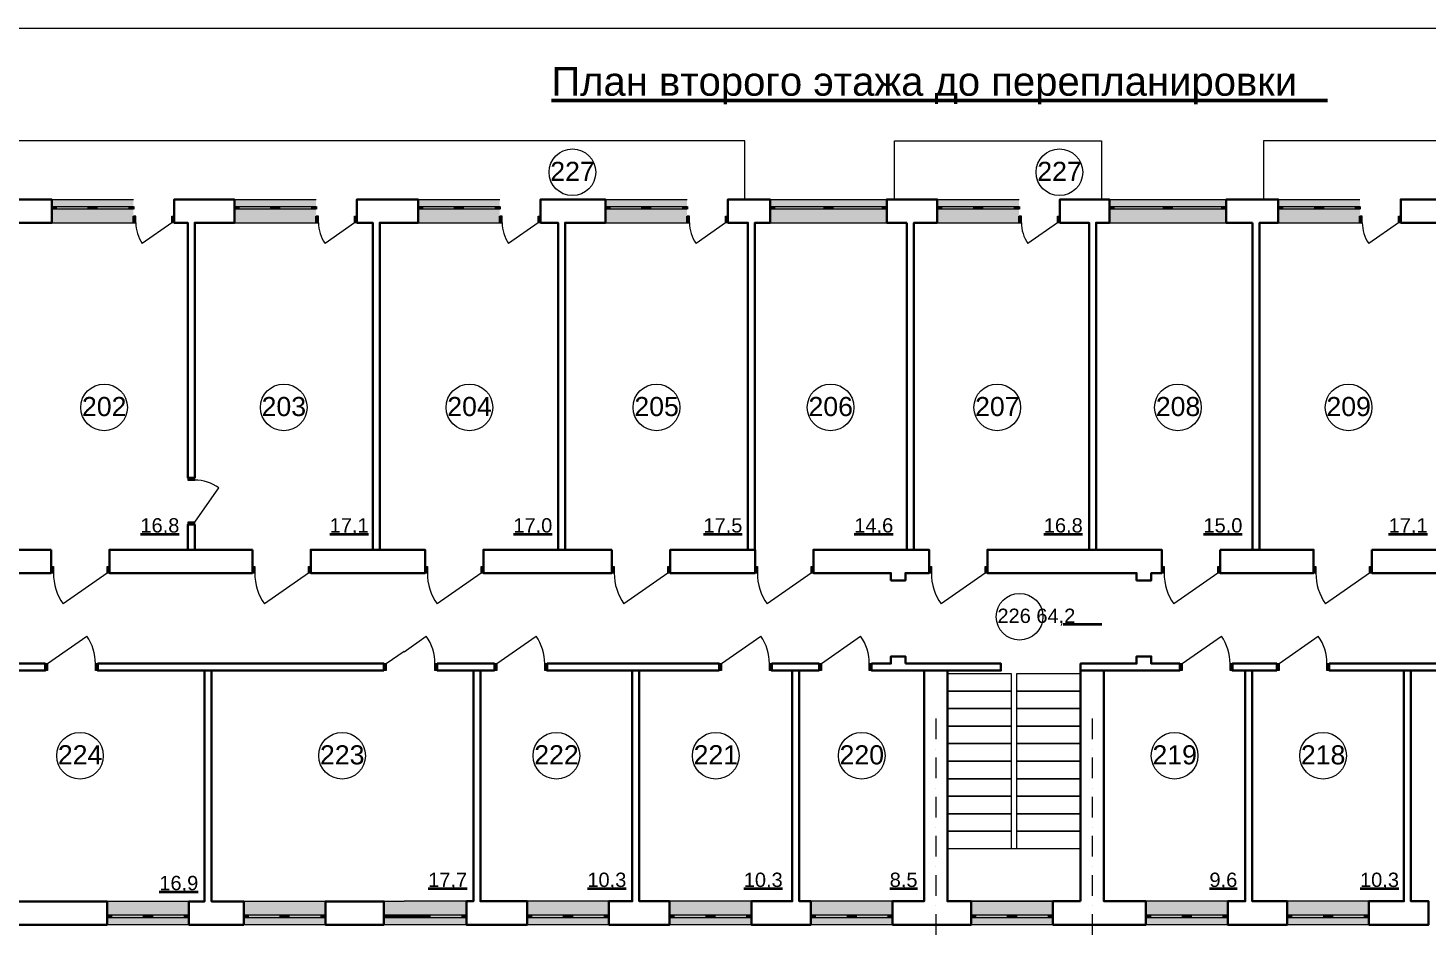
# Model space of a CAD drawing. Header units: millimetres. Extents: x 1372 to 666090, y 1285 to 31551.
# Drawn here: x 97746 to 121729, y 15406 to 31022 of the extents above; entities that cross this region are included whole.
import ezdxf

# ---------------------------------------------------------------- set-up
doc = ezdxf.new("R2010")
doc.units = ezdxf.units.MM
for name, color, linetype in [('PDF _(((((ВСЕ И ВСЕ РАЗМЕРЫ И ТД', 7, 'Continuous'), ('PDF _2D-чертеж - Общий', 7, 'Continuous'), ('PDF _Аннотация - Общий', 7, 'Continuous'), ('PDF _Интерьер - Мебель', 7, 'Continuous'), ('PDF _Конструктив - Стены Несущие', 7, 'Continuous'), ('PDF _Текст', 7, 'Continuous')]:
    doc.layers.add(name, color=color, linetype=linetype)
doc.layers.add('PDF _2D - Общий', color=7, linetype='Continuous', true_color=0x7e7e7e)
doc.styles.add('PDF Arial', font='arial.ttf')

msp = doc.modelspace()

# ---------------------------------------------------------------- hatches: boundary and pattern name
at = {"layer": 'PDF _Конструктив - Стены Несущие', "true_color": 0xffffff, "transparency": 33554559}
for points in [[(99552.1, 28087.5), (99552.1, 27967.5), (99552.1, 27917.5), (99552.1, 27687.5), (98152.1, 27687.5), (98152.1, 27917.5), (98152.1, 27967.5), (98152.1, 28087.5)], [(102682, 28087.5), (102682, 27967.5), (102682, 27917.5), (102682, 27687.5), (101282, 27687.5), (101282, 27917.5), (101282, 27967.5), (101282, 28087.5)], [(105827.4, 28087.5), (105827.4, 27967.5), (105827.4, 27917.5), (105827.4, 27687.5), (104427.4, 27687.5), (104427.4, 27917.5), (104427.4, 27967.5), (104427.4, 28087.5)], [(109037.3, 28087.5), (109037.3, 27967.5), (109037.3, 27917.5), (109037.3, 27687.5), (107637.3, 27687.5), (107637.3, 27917.5), (107637.3, 27967.5), (107637.3, 28087.5)], [(112457.3, 28087.5), (112457.3, 27967.5), (112457.3, 27917.5), (112457.3, 27687.5), (110457.3, 27687.5), (110457.3, 27917.5), (110457.3, 27967.5), (110457.3, 28087.5)], [(114722.3, 28087.5), (114722.3, 27967.5), (114722.3, 27917.5), (114722.3, 27687.5), (113322.3, 27687.5), (113322.3, 27917.5), (113322.3, 27967.5), (113322.3, 28087.5)], [(118272.3, 28087.5), (118272.3, 27967.5), (118272.3, 27917.5), (118272.3, 27687.5), (116272.3, 27687.5), (116272.3, 27917.5), (116272.3, 27967.5), (116272.3, 28087.5)], [(120562.3, 28087.5), (120562.3, 27967.5), (120562.3, 27917.5), (120562.3, 27687.5), (119162.3, 27687.5), (119162.3, 27917.5), (119162.3, 27967.5), (119162.3, 28087.5)], [(99102.1, 15667.6), (99102.1, 15787.6), (99102.1, 15837.6), (99102.1, 16067.5), (100502, 16067.5), (100502, 15837.6), (100502, 15787.6), (100502, 15667.6)], [(101442, 15667.6), (101442, 15787.6), (101442, 15837.6), (101442, 16067.5), (102842, 16067.5), (102842, 15837.6), (102842, 15787.6), (102842, 15667.6)], [(103842, 16067.5), (104187.4, 16067.5), (104187.4, 15667.6), (103842, 15667.6), (103842, 15787.6), (103842, 15837.6)], [(105257.4, 15667.6), (104187.4, 15667.6), (104187.4, 16067.6), (105257.4, 16067.6), (105257.4, 15837.6), (105257.4, 15787.6)], [(106297.4, 15667.6), (106297.4, 15787.6), (106297.4, 15837.6), (106297.4, 16067.6), (107697.3, 16067.6), (107697.3, 15837.6), (107697.3, 15787.6), (107697.3, 15667.6)], [(108737.3, 15667.6), (108737.3, 15787.6), (108737.3, 15837.6), (108737.3, 16067.6), (110137.3, 16067.6), (110137.3, 15837.6), (110137.3, 15787.6), (110137.3, 15667.6)], [(111157.3, 15667.6), (111157.3, 15787.6), (111157.3, 15837.6), (111157.3, 16067.6), (112557.3, 16067.6), (112557.3, 15837.6), (112557.3, 15787.6), (112557.3, 15667.6)], [(113903.1, 15667.6), (113903.1, 15787.6), (113903.1, 15837.6), (113903.1, 16067.6), (115303.1, 16067.6), (115303.1, 15837.6), (115303.1, 15787.6), (115303.1, 15667.6)], [(116897.3, 15667.6), (116897.3, 15787.6), (116897.3, 15837.6), (116897.3, 16067.6), (118297.3, 16067.6), (118297.3, 15837.6), (118297.3, 15787.6), (118297.3, 15667.6)], [(119317.3, 15667.6), (119317.3, 15787.6), (119317.3, 15837.6), (119317.3, 16067.6), (120717.3, 16067.6), (120717.3, 15837.6), (120717.3, 15787.6), (120717.3, 15667.6)]]:
    msp.add_hatch(color=7, dxfattribs=at).paths.add_polyline_path(points)

# ---------------------------------------------------------------- linework, layer by layer
at = {"layer": 'PDF _(((((ВСЕ И ВСЕ РАЗМЕРЫ И ТД', "lineweight": 50}
msp.add_lwpolyline([(106712, 29779.8), (120005.7, 29779.8)], dxfattribs=at)
at = {"layer": 'PDF _2D - Общий', "color": 7, "lineweight": 35}
for points in [[(99671.9, 22355.3), (100051.3, 22355.3), (100147.3, 22355.3), (100337, 22355.3)], [(102914.1, 22355.3), (103293.6, 22355.3), (103389.6, 22355.3), (103579.3, 22355.3)], [(106060.4, 22355.3), (106439.9, 22355.3), (106535.9, 22355.3), (106725.6, 22355.3)], [(109316.6, 22355.3), (109696, 22355.3), (109792.1, 22355.3), (109981.7, 22355.3)], [(111900.2, 22355.3), (112279.7, 22355.3), (112375.7, 22355.3), (112565.4, 22355.3)], [(115147.1, 22355.3), (115526.6, 22355.3), (115622.6, 22355.3), (115812.3, 22355.3)], [(117881.9, 22355.3), (118261.4, 22355.3), (118357.3, 22355.3), (118547.1, 22355.3)], [(121054.6, 22355.3), (121434, 22355.3), (121530, 22355.3), (121719.8, 22355.3)], [(115478.7, 20814), (115858.2, 20814), (115954.2, 20814), (116143.9, 20814)], [(99995.8, 16231), (100375.2, 16231), (100471.2, 16231), (100660.9, 16231)], [(104602, 16285.9), (104981.4, 16285.9), (105077.4, 16285.9), (105267.1, 16285.9)], [(107328.4, 16285.9), (107707.9, 16285.9), (107803.8, 16285.9), (107993.6, 16285.9)], [(110007.5, 16285.9), (110386.9, 16285.9), (110482.9, 16285.9), (110672.7, 16285.9)], [(112507.3, 16285.9), (112697, 16285.9), (112793, 16285.9), (112982.7, 16285.9)], [(117984.6, 16285.9), (118174.4, 16285.9), (118270.3, 16285.9), (118460.1, 16285.9)], [(120564.1, 16285.9), (120943.5, 16285.9), (121039.5, 16285.9), (121229.3, 16285.9)]]:
    msp.add_lwpolyline(points, dxfattribs=at)
at = {"layer": 'PDF _2D-чертеж - Общий', "lineweight": 20}
for points in [[(104187.4, 2621.8), (104162.5, 2621.8), (85662.6, 2621.8), (85662.6, 31021.7), (104162.5, 31021.7), (104187.4, 31021.7)], [(104187.4, 31021.7), (143677.8, 31021.7), (143677.8, 2621.7), (104187.4, 2621.7)]]:
    msp.add_lwpolyline(points, dxfattribs=at)
at = {"layer": 'PDF _Аннотация - Общий', "lineweight": 20}
for points in [[(104187.4, 29087.5), (94622.1, 29087.5), (94622.1, 28087.5)], [(110023.7, 28087.5), (110023.7, 29087.5), (104187.4, 29087.5)], [(112587.6, 28087.5), (112587.6, 29087.5), (116135.3, 29087.5), (116135.3, 28087.5)], [(134410.2, 28087.5), (134410.2, 29087.5), (118909.4, 29087.5), (118909.4, 28087.5)], [(113297.3, 19198), (113297.3, 18845.2)], [(113497.3, 19067.6), (113497.3, 19367.6)], [(113497.3, 19367.6), (114587.3, 19367.6)], [(114587.3, 19367.6), (114587.3, 19067.6)], [(114687.3, 19067.6), (114687.3, 19367.6)], [(114687.3, 19367.6), (115777.3, 19367.6)], [(115777.3, 19367.6), (115777.3, 19067.6)], [(115977.3, 19198), (115977.3, 18845.2)], [(114587.3, 19067.6), (113497.3, 19067.6)], [(115777.3, 19067.6), (114687.3, 19067.6)], [(113297.3, 18668.8), (113297.3, 18668.8)], [(113297.3, 18527.7), (113297.3, 18174.9)], [(115977.3, 18668.8), (115977.3, 18668.8)], [(115977.3, 18527.7), (115977.3, 18174.9)], [(113297.3, 17998.6), (113297.3, 17998.6)], [(115977.3, 17998.6), (115977.3, 17998.6)], [(113297.3, 17857.4), (113297.3, 17504.7)], [(115977.3, 17857.4), (115977.3, 17504.7)], [(113297.3, 17328.3), (113297.3, 17328.3)], [(115977.3, 17328.3), (115977.3, 17328.3)], [(113297.3, 17187.2), (113297.3, 16834.4)], [(115977.3, 17187.2), (115977.3, 16834.4)], [(113297.3, 16658), (113297.3, 16658)], [(115977.3, 16658), (115977.3, 16658)], [(113297.3, 16516.9), (113297.3, 16164.1)], [(115977.3, 16516.9), (115977.3, 16164.1)], [(113297.3, 15987.7), (113297.3, 15987.7)], [(113297.3, 15846.6), (113297.3, 15493.8)], [(115977.3, 15987.7), (115977.3, 15987.7)], [(115977.3, 15846.6), (115977.3, 15493.8)]]:
    msp.add_lwpolyline(points, dxfattribs=at)
for points in [[(114587.3, 19667.6), (113497.3, 19667.6), (113497.3, 19967.6), (114587.3, 19967.6)], [(115777.3, 19667.6), (114687.3, 19667.6), (114687.3, 19967.6), (115777.3, 19967.6)], [(114587.3, 19367.6), (113497.3, 19367.6), (113497.3, 19667.6), (114587.3, 19667.6)], [(115777.3, 19367.6), (114687.3, 19367.6), (114687.3, 19667.6), (115777.3, 19667.6)], [(114587.3, 19067.6), (113497.3, 19067.6), (113497.3, 19367.6), (114587.3, 19367.6)], [(115777.3, 19067.6), (114687.3, 19067.6), (114687.3, 19367.6), (115777.3, 19367.6)], [(114587.3, 18767.6), (113497.3, 18767.6), (113497.3, 19067.6), (114587.3, 19067.6)], [(115777.3, 18767.6), (114687.3, 18767.6), (114687.3, 19067.6), (115777.3, 19067.6)], [(114587.3, 18467.6), (113497.3, 18467.6), (113497.3, 18767.6), (114587.3, 18767.6)], [(115777.3, 18467.6), (114687.3, 18467.6), (114687.3, 18767.6), (115777.3, 18767.6)], [(114587.3, 18167.6), (113497.3, 18167.6), (113497.3, 18467.6), (114587.3, 18467.6)], [(115777.3, 18167.6), (114687.3, 18167.6), (114687.3, 18467.6), (115777.3, 18467.6)], [(114587.3, 17867.6), (113497.3, 17867.6), (113497.3, 18167.6), (114587.3, 18167.6)], [(115777.3, 17867.6), (114687.3, 17867.6), (114687.3, 18167.6), (115777.3, 18167.6)], [(114587.3, 17567.6), (113497.3, 17567.6), (113497.3, 17867.6), (114587.3, 17867.6)], [(115777.3, 17567.6), (114687.3, 17567.6), (114687.3, 17867.6), (115777.3, 17867.6)], [(114587.3, 17267.6), (113497.3, 17267.6), (113497.3, 17567.6), (114587.3, 17567.6)], [(115777.3, 17267.6), (114687.3, 17267.6), (114687.3, 17567.6), (115777.3, 17567.6)], [(114587.3, 16967.6), (113497.3, 16967.6), (113497.3, 17267.6), (114587.3, 17267.6)], [(115777.3, 16967.6), (114687.3, 16967.6), (114687.3, 17267.6), (115777.3, 17267.6)], [(113497.3, 16067.6), (115777.3, 16067.6), (115777.3, 16967.6), (113497.3, 16967.6)]]:
    msp.add_lwpolyline(points, close=True, dxfattribs=at)
at = {"layer": 'PDF _Интерьер - Мебель', "lineweight": 20}
for centre in [(107071.9, 28551.2), (115414.5, 28551.2), (99050.3, 24525.8), (102127.1, 24525.8), (105307.3, 24525.8), (108512.3, 24525.8), (111494.8, 24525.8), (114349.1, 24525.8), (117445.1, 24525.8), (120367.3, 24525.8), (114731.8, 20941.5), (98637.1, 18561.5), (103127, 18561.5), (106797.4, 18561.5), (109527.3, 18561.5), (112027.3, 18561.5), (117387.3, 18561.5), (119930.2, 18561.5)]:
    msp.add_circle(centre, 399.6, dxfattribs=at)
at = {"layer": 'PDF _Конструктив - Стены Несущие', "lineweight": 30}
for points in [[(97482.1, 22087.5), (97362.1, 22087.5), (97362.1, 27687.5), (97182.1, 27687.5), (97182.1, 27802.5), (97182.1, 28087.5), (98152.1, 28087.5), (98152.1, 27967.5), (98152.1, 27917.5), (98152.1, 27687.5), (97482.1, 27687.5)], [(100252.1, 27802.5), (100252.1, 28087.5), (101282, 28087.5), (101282, 27967.5), (101282, 27917.5), (101282, 27687.5), (100602, 27687.5), (100602, 23319.4), (100487, 23319.4), (100482, 23319.4), (100482, 27687.5), (100252.1, 27687.5)], [(106947.3, 22087.6), (106827.3, 22087.6), (106827.3, 27687.5), (106527.3, 27687.5), (106527.3, 27802.5), (106527.3, 28087.5), (107637.3, 28087.5), (107637.3, 27967.5), (107637.3, 27917.5), (107637.3, 27687.5), (106947.3, 27687.5)], [(110197.3, 22087.6), (110077.3, 22087.6), (110077.3, 27687.5), (109737.3, 27687.5), (109737.3, 27802.5), (109737.3, 28087.5), (110457.3, 28087.5), (110457.3, 27967.5), (110457.3, 27917.5), (110457.3, 27687.5), (110197.3, 27687.5)], [(112802.3, 27687.5), (112457.3, 27687.5), (112457.3, 27917.5), (112457.3, 27967.5), (112457.3, 28087.5), (113322.3, 28087.5), (113322.3, 27967.5), (113322.3, 27917.5), (113322.3, 27687.5), (112922.3, 27687.5), (112922.3, 22087.6), (112802.3, 22087.6)], [(116042.3, 22087.6), (115922.3, 22087.6), (115922.3, 27687.5), (115422.3, 27687.5), (115422.3, 27802.5), (115422.3, 28087.5), (116272.3, 28087.5), (116272.3, 27967.5), (116272.3, 27917.5), (116272.3, 27687.5), (116042.3, 27687.5)], [(118722.3, 27687.5), (118272.3, 27687.5), (118272.3, 27917.5), (118272.3, 27967.5), (118272.3, 28087.5), (119162.3, 28087.5), (119162.3, 27967.5), (119162.3, 27917.5), (119162.3, 27687.5), (118842.3, 27687.5), (118842.3, 22087.6), (118722.3, 22087.6)], [(122012.3, 22087.6), (121892.3, 22087.6), (121892.3, 27687.5), (121262.3, 27687.5), (121262.3, 27802.5), (121262.3, 28087.5), (122312.3, 28087.5), (122312.3, 27967.5), (122312.3, 27917.5), (122312.3, 27687.5), (122012.3, 27687.5)], [(100602, 22519.4), (100487, 22519.4), (100482, 22519.4), (100482, 22087.5), (100602, 22087.5)], [(98142.1, 22087.5), (98142.1, 21802.6), (98142.1, 21687.6), (96442.1, 21687.6), (96442.1, 21802.6), (96442.1, 22087.5)], [(101590, 22087.5), (101590, 21802.6), (101590, 21687.6), (99142.1, 21687.6), (99142.1, 21802.6), (99142.1, 22087.5)], [(107749, 22087.6), (107749, 21802.6), (107749, 21687.6), (105547.4, 21687.6), (105547.4, 21802.6), (105547.4, 22087.6)], [(110200.5, 22087.6), (110200.5, 21802.6), (110200.5, 21687.6), (108749, 21687.6), (108749, 21802.6), (108749, 22087.6)], [(112527.3, 21562.6), (112777.3, 21562.6), (112777.3, 21687.6), (113180.6, 21687.6), (113180.6, 21802.6), (113180.6, 22087.6), (111200.5, 22087.6), (111200.5, 21802.6), (111200.5, 21687.6), (112527.3, 21687.6)], [(116737.3, 21562.6), (116987.3, 21562.6), (116987.3, 21687.6), (117167.3, 21687.6), (117167.3, 21802.6), (117167.3, 22087.6), (114180.6, 22087.6), (114180.6, 21802.6), (114180.6, 21687.6), (116737.3, 21687.6)], [(118167.3, 22087.6), (118167.3, 21802.6), (118167.3, 21687.6), (119767.3, 21687.6), (119767.3, 21802.6), (119767.3, 22087.6)], [(120767.3, 22087.6), (120767.3, 21802.6), (120767.3, 21687.6), (123447.3, 21687.6), (123447.3, 21802.6), (123447.3, 22087.6)], [(112777.3, 20137.6), (112777.3, 20262.6), (112527.3, 20262.6), (112527.3, 20137.6), (112197.3, 20137.6), (112197.3, 20022.6), (112197.3, 20017.6), (114411.2, 20017.6), (114411.2, 20137.6)], [(115777.3, 16067.6), (115303.1, 16067.6), (115303.1, 15837.6), (115303.1, 15787.6), (115303.1, 15667.6), (116897.3, 15667.6), (116897.3, 15787.6), (116897.3, 15837.6), (116897.3, 16067.6), (116177.3, 16067.6), (116177.3, 20017.6), (115777.3, 20017.6), (117477.3, 20017.6), (117477.3, 20022.6), (117477.3, 20137.6), (116987.3, 20137.6), (116987.3, 20262.6), (116737.3, 20262.6), (116737.3, 20137.6), (115777.3, 20137.6), (115777.3, 20017.6)], [(94882.1, 20017.5), (94882.1, 20022.5), (94882.1, 20137.5), (98042.1, 20137.5), (98042.1, 20022.5), (98042.1, 20017.5)], [(103842, 20017.5), (103842, 20022.5), (103842, 20137.5), (98942.1, 20137.5), (98942.1, 20022.5), (98942.1, 20017.5)], [(100502, 16067.5), (100502, 15837.6), (100502, 15787.6), (100502, 15667.6), (101442, 15667.6), (101442, 15787.6), (101442, 15837.6), (101442, 16067.5), (100892, 16067.5), (100892, 20017.5), (100772, 20017.5), (100772, 16067.5)], [(105737.4, 20017.6), (105737.4, 20022.6), (105737.4, 20137.6), (104757.4, 20137.6), (104757.4, 20022.6), (104757.4, 20017.6)], [(105257.4, 16067.6), (105257.4, 15837.6), (105257.4, 15787.6), (105257.4, 15667.6), (106297.4, 15667.6), (106297.4, 15787.6), (106297.4, 15837.6), (106297.4, 16067.6), (105497.4, 16067.6), (105497.4, 20017.6), (105377.4, 20017.6), (105377.4, 16067.6)], [(109587.3, 20017.6), (109587.3, 20022.6), (109587.3, 20137.6), (106637.3, 20137.6), (106637.3, 20022.6), (106637.3, 20017.6)], [(107697.3, 16067.6), (107697.3, 15837.6), (107697.3, 15787.6), (107697.3, 15667.6), (108737.3, 15667.6), (108737.3, 15787.6), (108737.3, 15837.6), (108737.3, 16067.6), (108217.3, 16067.6), (108217.3, 20017.6), (108097.3, 20017.6), (108097.3, 16067.6)], [(110137.3, 16067.6), (110137.3, 15837.6), (110137.3, 15787.6), (110137.3, 15667.6), (111157.3, 15667.6), (111157.3, 15787.6), (111157.3, 15837.6), (111157.3, 16067.6), (110957.3, 16067.6), (110957.3, 20017.6), (110837.3, 20017.6), (110837.3, 16067.6)], [(111297.3, 20017.6), (111297.3, 20022.6), (111297.3, 20137.6), (110487.3, 20137.6), (110487.3, 20022.6), (110487.3, 20017.6)], [(112557.3, 16067.6), (112557.3, 15837.6), (112557.3, 15787.6), (112557.3, 15667.6), (113903.1, 15667.6), (113903.1, 15787.6), (113903.1, 15837.6), (113903.1, 16067.6), (113497.3, 16067.6), (113497.3, 20017.6), (113097.3, 20017.6), (113097.3, 16067.6)], [(118297.3, 16067.6), (118297.3, 15837.6), (118297.3, 15787.6), (118297.3, 15667.6), (119317.3, 15667.6), (119317.3, 15787.6), (119317.3, 15837.6), (119317.3, 16067.6), (118717.3, 16067.6), (118717.3, 20017.6), (118597.3, 20017.6), (118597.3, 16067.6)], [(119137.3, 20017.6), (119137.3, 20022.6), (119137.3, 20137.6), (118377.3, 20137.6), (118377.3, 20022.6), (118377.3, 20017.6)], [(122227.3, 20017.6), (122227.3, 20022.6), (122227.3, 20137.6), (120037.3, 20137.6), (120037.3, 20022.6), (120037.3, 20017.6)], [(120717.3, 16067.6), (120717.3, 15837.6), (120717.3, 15787.6), (120717.3, 15667.6), (121737.3, 15667.6), (121737.3, 15787.6), (121737.3, 15837.6), (121737.3, 16067.6), (121437.3, 16067.6), (121437.3, 20017.6), (121317.3, 20017.6), (121317.3, 16067.6)], [(103842, 15787.6), (103842, 15667.6), (102842, 15667.6), (102842, 15787.6), (102842, 15837.6), (102842, 16067.5), (103842, 16067.5), (103842, 15837.6)]]:
    msp.add_lwpolyline(points, close=True, dxfattribs=at)
at = {"layer": 'PDF _Конструктив - Стены Несущие', "lineweight": 20}
for points in [[(98152.1, 28087.5), (99552.1, 28087.5)], [(101282, 28087.5), (102682, 28087.5)], [(104427.4, 28087.5), (105827.4, 28087.5)], [(107637.3, 28087.5), (109037.3, 28087.5)], [(110457.3, 28087.5), (112457.3, 28087.5)], [(113322.3, 28087.5), (114722.3, 28087.5)], [(116272.3, 28087.5), (118272.3, 28087.5)], [(119162.3, 28087.5), (120562.3, 28087.5)], [(98152.1, 27967.5), (98227.1, 27967.5), (98227.1, 27917.5), (98152.1, 27917.5)], [(98227.1, 27967.5), (98777.1, 27967.5)], [(98777.1, 27917.5), (98227.1, 27917.5)], [(98927.1, 27967.5), (99477.1, 27967.5)], [(99477.1, 27917.5), (98927.1, 27917.5)], [(99552.1, 27917.5), (99477.1, 27917.5), (99477.1, 27967.5), (99552.1, 27967.5)], [(101282, 27967.5), (101357, 27967.5), (101357, 27917.5), (101282, 27917.5)], [(101357, 27967.5), (101907, 27967.5)], [(101907, 27917.5), (101357, 27917.5)], [(102057, 27967.5), (102607, 27967.5)], [(102607, 27917.5), (102057, 27917.5)], [(102682, 27917.5), (102607, 27917.5), (102607, 27967.5), (102682, 27967.5)], [(104427.4, 27967.5), (104502.4, 27967.5), (104502.4, 27917.5), (104427.4, 27917.5)], [(104502.4, 27967.5), (105052.4, 27967.5)], [(105052.4, 27917.5), (104502.4, 27917.5)], [(105202.4, 27967.5), (105752.4, 27967.5)], [(105752.4, 27917.5), (105202.4, 27917.5)], [(105827.4, 27917.5), (105752.4, 27917.5), (105752.4, 27967.5), (105827.4, 27967.5)], [(107637.3, 27967.5), (107712.3, 27967.5), (107712.3, 27917.5), (107637.3, 27917.5)], [(107712.3, 27967.5), (108262.3, 27967.5)], [(108262.3, 27917.5), (107712.3, 27917.5)], [(108412.3, 27967.5), (108962.3, 27967.5)], [(108962.3, 27917.5), (108412.3, 27917.5)], [(109037.3, 27917.5), (108962.3, 27917.5), (108962.3, 27967.5), (109037.3, 27967.5)], [(110457.3, 27967.5), (110532.3, 27967.5), (110532.3, 27917.5), (110457.3, 27917.5)], [(110532.3, 27967.5), (111382.3, 27967.5)], [(111382.3, 27917.5), (110532.3, 27917.5)], [(111532.3, 27967.5), (112382.3, 27967.5)], [(112382.3, 27917.5), (111532.3, 27917.5)], [(112457.3, 27917.5), (112382.3, 27917.5), (112382.3, 27967.5), (112457.3, 27967.5)], [(113322.3, 27967.5), (113397.3, 27967.5), (113397.3, 27917.5), (113322.3, 27917.5)], [(113397.3, 27967.5), (113947.3, 27967.5)], [(113947.3, 27917.5), (113397.3, 27917.5)], [(114097.3, 27967.5), (114647.3, 27967.5)], [(114647.3, 27917.5), (114097.3, 27917.5)], [(114722.3, 27917.5), (114647.3, 27917.5), (114647.3, 27967.5), (114722.3, 27967.5)], [(116272.3, 27967.5), (116347.3, 27967.5), (116347.3, 27917.5), (116272.3, 27917.5)], [(116347.3, 27967.5), (117197.3, 27967.5)], [(117197.3, 27917.5), (116347.3, 27917.5)], [(117347.3, 27967.5), (118197.3, 27967.5)], [(118197.3, 27917.5), (117347.3, 27917.5)], [(118272.3, 27917.5), (118197.3, 27917.5), (118197.3, 27967.5), (118272.3, 27967.5)], [(119162.3, 27967.5), (119237.3, 27967.5), (119237.3, 27917.5), (119162.3, 27917.5)], [(119237.3, 27967.5), (119787.3, 27967.5)], [(119787.3, 27917.5), (119237.3, 27917.5)], [(119937.3, 27967.5), (120487.3, 27967.5)], [(120487.3, 27917.5), (119937.3, 27917.5)], [(120562.3, 27917.5), (120487.3, 27917.5), (120487.3, 27967.5), (120562.3, 27967.5)], [(98152.1, 27687.5), (99552.1, 27687.5), (99592.1, 27687.5), (99592.1, 27802.5), (99552.1, 27802.5), (99552.1, 27687.5)], [(100212.1, 27687.5), (99704.2, 27331.9)], [(101282, 27687.5), (102682, 27687.5), (102722, 27687.5), (102722, 27802.5), (102682, 27802.5), (102682, 27687.5)], [(103342, 27687.5), (102834.1, 27331.9)], [(104427.4, 27687.5), (105827.4, 27687.5), (105867.4, 27687.5), (105867.4, 27802.5), (105827.4, 27802.5), (105827.4, 27687.5)], [(106487.3, 27687.5), (105979.5, 27331.9)], [(107637.3, 27687.5), (109037.3, 27687.5), (109077.3, 27687.5), (109077.3, 27802.5), (109037.3, 27802.5), (109037.3, 27687.5)], [(109697.3, 27687.5), (109189.5, 27331.9)], [(110457.3, 27687.5), (112457.3, 27687.5)], [(113322.3, 27687.5), (114722.3, 27687.5), (114762.3, 27687.5), (114762.3, 27802.5), (114722.3, 27802.5), (114722.3, 27687.5)], [(115382.3, 27687.5), (114874.4, 27331.9)], [(116272.3, 27687.5), (118272.3, 27687.5)], [(119162.3, 27687.5), (120562.3, 27687.5), (120602.3, 27687.5), (120602.3, 27802.5), (120562.3, 27802.5), (120562.3, 27687.5)], [(121222.3, 27687.5), (120714.4, 27331.9)], [(100602, 22559.4), (101015, 23149.1)], [(99102.1, 21687.6), (98348.5, 21159.8)], [(102550, 21687.6), (101796.4, 21159.8)], [(105507.4, 21687.6), (104753.7, 21159.9)], [(108709, 21687.6), (107955.4, 21159.9)], [(111160.5, 21687.6), (110406.9, 21159.9)], [(114140.6, 21687.6), (113387, 21159.9)], [(118127.3, 21687.6), (117373.7, 21159.9)], [(120727.3, 21687.6), (119973.7, 21159.9)], [(98082.1, 20137.5), (98753.8, 20607.9)], [(104187.4, 20340.7), (104569.1, 20607.9)], [(105777.4, 20137.6), (106449, 20607.9)], [(109627.3, 20137.6), (110299, 20607.9)], [(111337.3, 20137.6), (112009, 20607.9)], [(117517.3, 20137.6), (118189, 20607.9)], [(119177.3, 20137.6), (119849, 20607.9)], [(103882, 20137.5), (104187.4, 20351.4)], [(100502, 16067.5), (99102.1, 16067.5)], [(99102.1, 15837.6), (99177.1, 15837.6), (99177.1, 15787.6), (99102.1, 15787.6)], [(99177.1, 15837.6), (99727.1, 15837.6)], [(99877.1, 15837.6), (100427, 15837.6)], [(100502, 15787.6), (100427, 15787.6), (100427, 15837.6), (100502, 15837.6)], [(102842, 16067.5), (101442, 16067.5)], [(101442, 15837.6), (101517, 15837.6), (101517, 15787.6), (101442, 15787.6)], [(101517, 15837.6), (102067, 15837.6)], [(102217, 15837.6), (102767, 15837.6)], [(102842, 15787.6), (102767, 15787.6), (102767, 15837.6), (102842, 15837.6)], [(104187.4, 16067.5), (103842, 16067.5)], [(103842, 15837.6), (103917, 15837.6), (103917, 15787.6), (103842, 15787.6)], [(103917, 15837.6), (104187.4, 15837.6)], [(105257.4, 16067.6), (104187.4, 16067.6)], [(104187.4, 15837.6), (104482.4, 15837.6)], [(104632.4, 15837.6), (105182.4, 15837.6)], [(105257.4, 15787.6), (105182.4, 15787.6), (105182.4, 15837.6), (105257.4, 15837.6)], [(107697.3, 16067.6), (106297.4, 16067.6)], [(106297.4, 15837.6), (106372.4, 15837.6), (106372.4, 15787.6), (106297.4, 15787.6)], [(106372.4, 15837.6), (106922.3, 15837.6)], [(107072.3, 15837.6), (107622.3, 15837.6)], [(107697.3, 15787.6), (107622.3, 15787.6), (107622.3, 15837.6), (107697.3, 15837.6)], [(110137.3, 16067.6), (108737.3, 16067.6)], [(108737.3, 15837.6), (108812.3, 15837.6), (108812.3, 15787.6), (108737.3, 15787.6)], [(108812.3, 15837.6), (109362.3, 15837.6)], [(109512.3, 15837.6), (110062.3, 15837.6)], [(110137.3, 15787.6), (110062.3, 15787.6), (110062.3, 15837.6), (110137.3, 15837.6)], [(112557.3, 16067.6), (111157.3, 16067.6)], [(111157.3, 15837.6), (111232.3, 15837.6), (111232.3, 15787.6), (111157.3, 15787.6)], [(111232.3, 15837.6), (111782.3, 15837.6)], [(111932.3, 15837.6), (112482.3, 15837.6)], [(112557.3, 15787.6), (112482.3, 15787.6), (112482.3, 15837.6), (112557.3, 15837.6)], [(115303.1, 16067.6), (113903.1, 16067.6)], [(113903.1, 15837.6), (113978.1, 15837.6), (113978.1, 15787.6), (113903.1, 15787.6)], [(113978.1, 15837.6), (114528.1, 15837.6)], [(114678.1, 15837.6), (115228.1, 15837.6)], [(115303.1, 15787.6), (115228.1, 15787.6), (115228.1, 15837.6), (115303.1, 15837.6)], [(118297.3, 16067.6), (116897.3, 16067.6)], [(116897.3, 15837.6), (116972.3, 15837.6), (116972.3, 15787.6), (116897.3, 15787.6)], [(116972.3, 15837.6), (117522.3, 15837.6)], [(117672.3, 15837.6), (118222.3, 15837.6)], [(118297.3, 15787.6), (118222.3, 15787.6), (118222.3, 15837.6), (118297.3, 15837.6)], [(120717.3, 16067.6), (119317.3, 16067.6)], [(119317.3, 15837.6), (119392.3, 15837.6), (119392.3, 15787.6), (119317.3, 15787.6)], [(119392.3, 15837.6), (119942.3, 15837.6)], [(120092.3, 15837.6), (120642.3, 15837.6)], [(120717.3, 15787.6), (120642.3, 15787.6), (120642.3, 15837.6), (120717.3, 15837.6)], [(100502, 15667.6), (99102.1, 15667.6)], [(99727.1, 15787.6), (99177.1, 15787.6)], [(100427, 15787.6), (99877.1, 15787.6)], [(102842, 15667.6), (101442, 15667.6)], [(102067, 15787.6), (101517, 15787.6)], [(102767, 15787.6), (102217, 15787.6)], [(104187.4, 15667.6), (103842, 15667.6)], [(104187.4, 15787.6), (103917, 15787.6)], [(104482.4, 15787.6), (104187.4, 15787.6)], [(105257.4, 15667.6), (104187.4, 15667.6)], [(105182.4, 15787.6), (104632.4, 15787.6)], [(107697.3, 15667.6), (106297.4, 15667.6)], [(106922.3, 15787.6), (106372.4, 15787.6)], [(107622.3, 15787.6), (107072.3, 15787.6)], [(110137.3, 15667.6), (108737.3, 15667.6)], [(109362.3, 15787.6), (108812.3, 15787.6)], [(110062.3, 15787.6), (109512.3, 15787.6)], [(112557.3, 15667.6), (111157.3, 15667.6)], [(111782.3, 15787.6), (111232.3, 15787.6)], [(112482.3, 15787.6), (111932.3, 15787.6)], [(115303.1, 15667.6), (113903.1, 15667.6)], [(114528.1, 15787.6), (113978.1, 15787.6)], [(115228.1, 15787.6), (114678.1, 15787.6)], [(118297.3, 15667.6), (116897.3, 15667.6)], [(117522.3, 15787.6), (116972.3, 15787.6)], [(118222.3, 15787.6), (117672.3, 15787.6)], [(120717.3, 15667.6), (119317.3, 15667.6)], [(119942.3, 15787.6), (119392.3, 15787.6)], [(120642.3, 15787.6), (120092.3, 15787.6)]]:
    msp.add_lwpolyline(points, dxfattribs=at)
at = {"layer": 'PDF _Конструктив - Стены Несущие', "lineweight": 30}
for points in [[(104187.4, 27687.5), (103772, 27687.5), (103772, 22087.5), (103652, 22087.5), (103652, 27687.5), (103382, 27687.5), (103382, 27802.5), (103382, 28087.5), (104187.4, 28087.5)], [(104187.4, 28087.5), (104427.4, 28087.5), (104427.4, 27967.5), (104427.4, 27917.5), (104427.4, 27687.5), (104187.4, 27687.5)], [(98152.1, 27967.5), (98152.1, 27917.5)], [(99552.1, 27967.5), (99552.1, 27917.5)], [(101282, 27967.5), (101282, 27917.5)], [(102682, 27967.5), (102682, 27917.5)], [(104427.4, 27967.5), (104427.4, 27917.5)], [(105827.4, 27967.5), (105827.4, 27917.5)], [(107637.3, 27967.5), (107637.3, 27917.5)], [(109037.3, 27967.5), (109037.3, 27917.5)], [(110457.3, 27967.5), (110457.3, 27917.5)], [(112457.3, 27967.5), (112457.3, 27917.5)], [(113322.3, 27967.5), (113322.3, 27917.5)], [(114722.3, 27967.5), (114722.3, 27917.5)], [(116272.3, 27967.5), (116272.3, 27917.5)], [(118272.3, 27967.5), (118272.3, 27917.5)], [(119162.3, 27967.5), (119162.3, 27917.5)], [(120562.3, 27967.5), (120562.3, 27917.5)], [(99552.1, 27687.5), (99552.1, 27802.5)], [(100252.1, 27687.5), (100252.1, 27802.5)], [(102682, 27687.5), (102682, 27802.5)], [(103382, 27687.5), (103382, 27802.5)], [(105827.4, 27687.5), (105827.4, 27802.5)], [(106527.3, 27687.5), (106527.3, 27802.5)], [(109037.3, 27687.5), (109037.3, 27802.5)], [(109737.3, 27687.5), (109737.3, 27802.5)], [(114722.3, 27687.5), (114722.3, 27802.5)], [(115422.3, 27687.5), (115422.3, 27802.5)], [(120562.3, 27687.5), (120562.3, 27802.5)], [(121262.3, 27687.5), (121262.3, 27802.5)], [(100602, 23319.4), (100487, 23319.4)], [(100602, 22519.4), (100487, 22519.4)], [(104187.4, 21687.6), (102590, 21687.6), (102590, 21802.6), (102590, 22087.5), (104187.4, 22087.5)], [(104187.4, 21687.6), (104547.4, 21687.6), (104547.4, 21802.6), (104547.4, 22087.6), (104187.4, 22087.6)], [(98142.1, 21687.6), (98142.1, 21802.6)], [(99142.1, 21687.6), (99142.1, 21802.6)], [(101590, 21687.6), (101590, 21802.6)], [(102590, 21687.6), (102590, 21802.6)], [(104547.4, 21687.6), (104547.4, 21802.6)], [(105547.4, 21687.6), (105547.4, 21802.6)], [(107749, 21687.6), (107749, 21802.6)], [(108749, 21687.6), (108749, 21802.6)], [(110200.5, 21687.6), (110200.5, 21802.6)], [(111200.5, 21687.6), (111200.5, 21802.6)], [(113180.6, 21687.6), (113180.6, 21802.6)], [(114180.6, 21687.6), (114180.6, 21802.6)], [(117167.3, 21687.6), (117167.3, 21802.6)], [(118167.3, 21687.6), (118167.3, 21802.6)], [(119767.3, 21687.6), (119767.3, 21802.6)], [(120767.3, 21687.6), (120767.3, 21802.6)], [(94882.1, 18042.5), (94882.1, 17927.5), (96382.1, 17927.5), (96382.1, 16067.5), (93782.1, 16067.5), (93782.1, 16567.5), (93552.1, 16567.5), (93502.1, 16567.5), (93382.1, 16567.5), (93382.1, 15667.6), (99102.1, 15667.6), (99102.1, 15787.6), (99102.1, 15837.6), (99102.1, 16067.5), (96502.1, 16067.5), (96502.1, 20017.5), (96382.1, 20017.5), (96382.1, 18047.5), (94882.1, 18047.5), (94882.1, 18042.5), (94882.1, 17927.5)], [(98042.1, 20137.5), (98042.1, 20022.5)], [(98942.1, 20137.5), (98942.1, 20022.5)], [(103842, 20137.5), (103842, 20022.5)], [(104757.4, 20137.6), (104757.4, 20022.6)], [(105737.4, 20137.6), (105737.4, 20022.6)], [(106637.3, 20137.6), (106637.3, 20022.6)], [(109587.3, 20137.6), (109587.3, 20022.6)], [(110487.3, 20137.6), (110487.3, 20022.6)], [(111297.3, 20137.6), (111297.3, 20022.6)], [(112197.3, 20137.6), (112197.3, 20022.6)], [(117477.3, 20137.6), (117477.3, 20022.6)], [(118377.3, 20137.6), (118377.3, 20022.6)], [(119137.3, 20137.6), (119137.3, 20022.6)], [(120037.3, 20137.6), (120037.3, 20022.6)], [(99102.1, 15787.6), (99102.1, 15837.6)], [(100502, 15787.6), (100502, 15837.6)], [(101442, 15787.6), (101442, 15837.6)], [(102842, 15787.6), (102842, 15837.6)], [(103842, 15787.6), (103842, 15837.6)], [(105257.4, 15787.6), (105257.4, 15837.6)], [(106297.4, 15787.6), (106297.4, 15837.6)], [(107697.3, 15787.6), (107697.3, 15837.6)], [(108737.3, 15787.6), (108737.3, 15837.6)], [(110137.3, 15787.6), (110137.3, 15837.6)], [(111157.3, 15787.6), (111157.3, 15837.6)], [(112557.3, 15787.6), (112557.3, 15837.6)], [(113903.1, 15787.6), (113903.1, 15837.6)], [(115303.1, 15787.6), (115303.1, 15837.6)], [(116897.3, 15787.6), (116897.3, 15837.6)], [(118297.3, 15787.6), (118297.3, 15837.6)], [(119317.3, 15787.6), (119317.3, 15837.6)], [(120717.3, 15787.6), (120717.3, 15837.6)]]:
    msp.add_lwpolyline(points, dxfattribs=at)
at = {"layer": 'PDF _Конструктив - Стены Несущие', "lineweight": 20}
for points in [[(98852.1, 27917.5), (98777.1, 27917.5), (98777.1, 27967.5), (98852.1, 27967.5), (98927.1, 27967.5), (98927.1, 27917.5)], [(101982, 27917.5), (101907, 27917.5), (101907, 27967.5), (101982, 27967.5), (102057, 27967.5), (102057, 27917.5)], [(105127.4, 27917.5), (105052.4, 27917.5), (105052.4, 27967.5), (105127.4, 27967.5), (105202.4, 27967.5), (105202.4, 27917.5)], [(108337.3, 27917.5), (108262.3, 27917.5), (108262.3, 27967.5), (108337.3, 27967.5), (108412.3, 27967.5), (108412.3, 27917.5)], [(111457.3, 27917.5), (111382.3, 27917.5), (111382.3, 27967.5), (111457.3, 27967.5), (111532.3, 27967.5), (111532.3, 27917.5)], [(114022.3, 27917.5), (113947.3, 27917.5), (113947.3, 27967.5), (114022.3, 27967.5), (114097.3, 27967.5), (114097.3, 27917.5)], [(117272.3, 27917.5), (117197.3, 27917.5), (117197.3, 27967.5), (117272.3, 27967.5), (117347.3, 27967.5), (117347.3, 27917.5)], [(119862.3, 27917.5), (119787.3, 27917.5), (119787.3, 27967.5), (119862.3, 27967.5), (119937.3, 27967.5), (119937.3, 27917.5)], [(100252.1, 27687.5), (100212.1, 27687.5), (100212.1, 27802.5), (100252.1, 27802.5)], [(103382, 27687.5), (103342, 27687.5), (103342, 27802.5), (103382, 27802.5)], [(106527.3, 27687.5), (106487.3, 27687.5), (106487.3, 27802.5), (106527.3, 27802.5)], [(109737.3, 27687.5), (109697.3, 27687.5), (109697.3, 27802.5), (109737.3, 27802.5)], [(115422.3, 27687.5), (115382.3, 27687.5), (115382.3, 27802.5), (115422.3, 27802.5)], [(121262.3, 27687.5), (121222.3, 27687.5), (121222.3, 27802.5), (121262.3, 27802.5)], [(100487, 23319.4), (100487, 23279.4), (100602, 23279.4), (100602, 23319.4)], [(100602, 22519.4), (100602, 22559.4), (100487, 22559.4), (100487, 22519.4)], [(98142.1, 21802.6), (98182.1, 21802.6), (98182.1, 21687.6), (98142.1, 21687.6)], [(99142.1, 21687.6), (99102.1, 21687.6), (99102.1, 21802.6), (99142.1, 21802.6)], [(101590, 21802.6), (101630, 21802.6), (101630, 21687.6), (101590, 21687.6)], [(102590, 21687.6), (102550, 21687.6), (102550, 21802.6), (102590, 21802.6)], [(104547.4, 21802.6), (104587.4, 21802.6), (104587.4, 21687.6), (104547.4, 21687.6)], [(105547.4, 21687.6), (105507.4, 21687.6), (105507.4, 21802.6), (105547.4, 21802.6)], [(107749, 21802.6), (107789, 21802.6), (107789, 21687.6), (107749, 21687.6)], [(108749, 21687.6), (108709, 21687.6), (108709, 21802.6), (108749, 21802.6)], [(110200.5, 21802.6), (110240.5, 21802.6), (110240.5, 21687.6), (110200.5, 21687.6)], [(111200.5, 21687.6), (111160.5, 21687.6), (111160.5, 21802.6), (111200.5, 21802.6)], [(113180.6, 21802.6), (113220.6, 21802.6), (113220.6, 21687.6), (113180.6, 21687.6)], [(114180.6, 21687.6), (114140.6, 21687.6), (114140.6, 21802.6), (114180.6, 21802.6)], [(117167.3, 21802.6), (117207.3, 21802.6), (117207.3, 21687.6), (117167.3, 21687.6)], [(118167.3, 21687.6), (118127.3, 21687.6), (118127.3, 21802.6), (118167.3, 21802.6)], [(119767.3, 21802.6), (119807.3, 21802.6), (119807.3, 21687.6), (119767.3, 21687.6)], [(120767.3, 21687.6), (120727.3, 21687.6), (120727.3, 21802.6), (120767.3, 21802.6)], [(98042.1, 20137.5), (98082.1, 20137.5), (98082.1, 20022.5), (98042.1, 20022.5)], [(98942.1, 20022.5), (98902.1, 20022.5), (98902.1, 20137.5), (98942.1, 20137.5)], [(103842, 20137.5), (103882, 20137.5), (103882, 20022.5), (103842, 20022.5)], [(104757.4, 20022.6), (104717.4, 20022.6), (104717.4, 20137.6), (104757.4, 20137.6)], [(105737.4, 20137.6), (105777.4, 20137.6), (105777.4, 20022.6), (105737.4, 20022.6)], [(106637.3, 20022.6), (106597.3, 20022.6), (106597.3, 20137.6), (106637.3, 20137.6)], [(109587.3, 20137.6), (109627.3, 20137.6), (109627.3, 20022.6), (109587.3, 20022.6)], [(110487.3, 20022.6), (110447.3, 20022.6), (110447.3, 20137.6), (110487.3, 20137.6)], [(111297.3, 20137.6), (111337.3, 20137.6), (111337.3, 20022.6), (111297.3, 20022.6)], [(112197.3, 20022.6), (112157.3, 20022.6), (112157.3, 20137.6), (112197.3, 20137.6)], [(117477.3, 20137.6), (117517.3, 20137.6), (117517.3, 20022.6), (117477.3, 20022.6)], [(118377.3, 20022.6), (118337.3, 20022.6), (118337.3, 20137.6), (118377.3, 20137.6)], [(119137.3, 20137.6), (119177.3, 20137.6), (119177.3, 20022.6), (119137.3, 20022.6)], [(120037.3, 20022.6), (119997.3, 20022.6), (119997.3, 20137.6), (120037.3, 20137.6)], [(99802.1, 15837.6), (99877.1, 15837.6), (99877.1, 15787.6), (99802.1, 15787.6), (99727.1, 15787.6), (99727.1, 15837.6)], [(102142, 15837.6), (102217, 15837.6), (102217, 15787.6), (102142, 15787.6), (102067, 15787.6), (102067, 15837.6)], [(104557.4, 15837.6), (104632.4, 15837.6), (104632.4, 15787.6), (104557.4, 15787.6), (104482.4, 15787.6), (104482.4, 15837.6)], [(106997.3, 15837.6), (107072.3, 15837.6), (107072.3, 15787.6), (106997.3, 15787.6), (106922.3, 15787.6), (106922.3, 15837.6)], [(109437.3, 15837.6), (109512.3, 15837.6), (109512.3, 15787.6), (109437.3, 15787.6), (109362.3, 15787.6), (109362.3, 15837.6)], [(111857.3, 15837.6), (111932.3, 15837.6), (111932.3, 15787.6), (111857.3, 15787.6), (111782.3, 15787.6), (111782.3, 15837.6)], [(114603.1, 15837.6), (114678.1, 15837.6), (114678.1, 15787.6), (114603.1, 15787.6), (114528.1, 15787.6), (114528.1, 15837.6)], [(117597.3, 15837.6), (117672.3, 15837.6), (117672.3, 15787.6), (117597.3, 15787.6), (117522.3, 15787.6), (117522.3, 15837.6)], [(120017.3, 15837.6), (120092.3, 15837.6), (120092.3, 15787.6), (120017.3, 15787.6), (119942.3, 15787.6), (119942.3, 15837.6)]]:
    msp.add_lwpolyline(points, close=True, dxfattribs=at)
at = {"layer": 'PDF _Конструктив - Стены Несущие', "color": 7, "lineweight": 0, "true_color": 0xffffff}
for centre, radius, start, end in [((100211.9, 27687.4), 619.9, 179.9922, 215.00001), ((103341.9, 27687.4), 619.9, 179.9922, 215.00001), ((106487.3, 27687.5), 620, 179.99835, 214.99973), ((109697.3, 27687.5), 620, 179.99835, 214.99973), ((115382.8, 27687.7), 620.5, 180.01232, 214.97989), ((121222.8, 27687.7), 620.5, 180.01232, 214.97989), ((100602, 22559), 720.4, 55.00921, 89.99291), ((99102.2, 21687.6), 920.1, 180.00212, 214.99995), ((102550.2, 21687.6), 920.1, 180.00212, 214.99995), ((105507.3, 21687.5), 919.9, 179.99873, 215.00189), ((108708.9, 21687.5), 919.9, 179.99873, 215.00189), ((111160.4, 21687.5), 919.9, 179.99873, 215.00189), ((114140.5, 21687.5), 919.8, 179.99944, 215.00512), ((118127.1, 21687.5), 919.8, 179.99944, 215.00512), ((120727.1, 21687.5), 919.8, 179.99944, 215.00512), ((98081.6, 20137.5), 820.4, 0.00564, 34.99069), ((103897.6, 20137.6), 819.8, 359.99744, 35.00588), ((105777.6, 20137.6), 819.8, 359.99744, 35.00588), ((109627.6, 20137.6), 819.8, 359.99744, 35.00588), ((111337.6, 20137.6), 819.8, 359.99744, 35.00588), ((117517.4, 20137.6), 819.9, 0.00069, 35.00263), ((119177.4, 20137.6), 819.9, 0.00069, 35.00263)]:
    msp.add_arc(centre, radius, start, end, dxfattribs=at)
at = {"layer": 'PDF _Конструктив - Стены Несущие', "color": 7, "lineweight": 0, "true_color": 0xffffff, "transparency": 33554559}
for points in [[(98152.1, 27967.5), (98227.1, 27967.5), (98152.1, 27917.5), (98227.1, 27917.5)], [(98227.1, 27967.5), (98777.1, 27967.5), (98227.1, 27917.5), (98777.1, 27917.5)], [(98852.1, 27917.5), (98777.1, 27917.5), (98852.1, 27967.5), (98777.1, 27967.5)], [(98852.1, 27967.5), (98927.1, 27967.5), (98852.1, 27917.5), (98927.1, 27917.5)], [(98927.1, 27967.5), (99477.1, 27967.5), (98927.1, 27917.5), (99477.1, 27917.5)], [(99552.1, 27917.5), (99477.1, 27917.5), (99552.1, 27967.5), (99477.1, 27967.5)], [(101282, 27967.5), (101357, 27967.5), (101282, 27917.5), (101357, 27917.5)], [(101357, 27967.5), (101907, 27967.5), (101357, 27917.5), (101907, 27917.5)], [(101982, 27917.5), (101907, 27917.5), (101982, 27967.5), (101907, 27967.5)], [(101982, 27967.5), (102057, 27967.5), (101982, 27917.5), (102057, 27917.5)], [(102057, 27967.5), (102607, 27967.5), (102057, 27917.5), (102607, 27917.5)], [(102682, 27917.5), (102607, 27917.5), (102682, 27967.5), (102607, 27967.5)], [(104427.4, 27967.5), (104502.4, 27967.5), (104427.4, 27917.5), (104502.4, 27917.5)], [(104502.4, 27967.5), (105052.4, 27967.5), (104502.4, 27917.5), (105052.4, 27917.5)], [(105127.4, 27917.5), (105052.4, 27917.5), (105127.4, 27967.5), (105052.4, 27967.5)], [(105127.4, 27967.5), (105202.4, 27967.5), (105127.4, 27917.5), (105202.4, 27917.5)], [(105202.4, 27967.5), (105752.4, 27967.5), (105202.4, 27917.5), (105752.4, 27917.5)], [(105827.4, 27917.5), (105752.4, 27917.5), (105827.4, 27967.5), (105752.4, 27967.5)], [(107637.3, 27967.5), (107712.3, 27967.5), (107637.3, 27917.5), (107712.3, 27917.5)], [(107712.3, 27967.5), (108262.3, 27967.5), (107712.3, 27917.5), (108262.3, 27917.5)], [(108337.3, 27917.5), (108262.3, 27917.5), (108337.3, 27967.5), (108262.3, 27967.5)], [(108337.3, 27967.5), (108412.3, 27967.5), (108337.3, 27917.5), (108412.3, 27917.5)], [(108412.3, 27967.5), (108962.3, 27967.5), (108412.3, 27917.5), (108962.3, 27917.5)], [(109037.3, 27917.5), (108962.3, 27917.5), (109037.3, 27967.5), (108962.3, 27967.5)], [(110457.3, 27967.5), (110532.3, 27967.5), (110457.3, 27917.5), (110532.3, 27917.5)], [(110532.3, 27967.5), (111382.3, 27967.5), (110532.3, 27917.5), (111382.3, 27917.5)], [(111457.3, 27917.5), (111382.3, 27917.5), (111457.3, 27967.5), (111382.3, 27967.5)], [(111457.3, 27967.5), (111532.3, 27967.5), (111457.3, 27917.5), (111532.3, 27917.5)], [(111532.3, 27967.5), (112382.3, 27967.5), (111532.3, 27917.5), (112382.3, 27917.5)], [(112457.3, 27917.5), (112382.3, 27917.5), (112457.3, 27967.5), (112382.3, 27967.5)], [(113322.3, 27967.5), (113397.3, 27967.5), (113322.3, 27917.5), (113397.3, 27917.5)], [(113397.3, 27967.5), (113947.3, 27967.5), (113397.3, 27917.5), (113947.3, 27917.5)], [(114022.3, 27917.5), (113947.3, 27917.5), (114022.3, 27967.5), (113947.3, 27967.5)], [(114022.3, 27967.5), (114097.3, 27967.5), (114022.3, 27917.5), (114097.3, 27917.5)], [(114097.3, 27967.5), (114647.3, 27967.5), (114097.3, 27917.5), (114647.3, 27917.5)], [(114722.3, 27917.5), (114647.3, 27917.5), (114722.3, 27967.5), (114647.3, 27967.5)], [(116272.3, 27967.5), (116347.3, 27967.5), (116272.3, 27917.5), (116347.3, 27917.5)], [(116347.3, 27967.5), (117197.3, 27967.5), (116347.3, 27917.5), (117197.3, 27917.5)], [(117272.3, 27917.5), (117197.3, 27917.5), (117272.3, 27967.5), (117197.3, 27967.5)], [(117272.3, 27967.5), (117347.3, 27967.5), (117272.3, 27917.5), (117347.3, 27917.5)], [(117347.3, 27967.5), (118197.3, 27967.5), (117347.3, 27917.5), (118197.3, 27917.5)], [(118272.3, 27917.5), (118197.3, 27917.5), (118272.3, 27967.5), (118197.3, 27967.5)], [(119162.3, 27967.5), (119237.3, 27967.5), (119162.3, 27917.5), (119237.3, 27917.5)], [(119237.3, 27967.5), (119787.3, 27967.5), (119237.3, 27917.5), (119787.3, 27917.5)], [(119862.3, 27917.5), (119787.3, 27917.5), (119862.3, 27967.5), (119787.3, 27967.5)], [(119862.3, 27967.5), (119937.3, 27967.5), (119862.3, 27917.5), (119937.3, 27917.5)], [(119937.3, 27967.5), (120487.3, 27967.5), (119937.3, 27917.5), (120487.3, 27917.5)], [(120562.3, 27917.5), (120487.3, 27917.5), (120562.3, 27967.5), (120487.3, 27967.5)], [(99552.1, 27802.5), (99592.1, 27802.5), (99552.1, 27687.5), (99592.1, 27687.5)], [(100252.1, 27687.5), (100212.1, 27687.5), (100252.1, 27802.5), (100212.1, 27802.5)], [(102682, 27802.5), (102722, 27802.5), (102682, 27687.5), (102722, 27687.5)], [(103382, 27687.5), (103342, 27687.5), (103382, 27802.5), (103342, 27802.5)], [(105827.4, 27802.5), (105867.4, 27802.5), (105827.4, 27687.5), (105867.4, 27687.5)], [(106527.3, 27687.5), (106487.3, 27687.5), (106527.3, 27802.5), (106487.3, 27802.5)], [(109037.3, 27802.5), (109077.3, 27802.5), (109037.3, 27687.5), (109077.3, 27687.5)], [(109737.3, 27687.5), (109697.3, 27687.5), (109737.3, 27802.5), (109697.3, 27802.5)], [(114722.3, 27802.5), (114762.3, 27802.5), (114722.3, 27687.5), (114762.3, 27687.5)], [(115422.3, 27687.5), (115382.3, 27687.5), (115422.3, 27802.5), (115382.3, 27802.5)], [(120562.3, 27802.5), (120602.3, 27802.5), (120562.3, 27687.5), (120602.3, 27687.5)], [(121262.3, 27687.5), (121222.3, 27687.5), (121262.3, 27802.5), (121222.3, 27802.5)], [(100487, 23319.4), (100602, 23319.4), (100487, 23279.4), (100602, 23279.4)], [(100602, 22519.4), (100487, 22519.4), (100602, 22559.4), (100487, 22559.4)], [(98142.1, 21802.6), (98182.1, 21802.6), (98142.1, 21687.6), (98182.1, 21687.6)], [(99142.1, 21687.6), (99102.1, 21687.6), (99142.1, 21802.6), (99102.1, 21802.6)], [(101590, 21802.6), (101630, 21802.6), (101590, 21687.6), (101630, 21687.6)], [(102590, 21687.6), (102550, 21687.6), (102590, 21802.6), (102550, 21802.6)], [(104547.4, 21802.6), (104587.4, 21802.6), (104547.4, 21687.6), (104587.4, 21687.6)], [(105547.4, 21687.6), (105507.4, 21687.6), (105547.4, 21802.6), (105507.4, 21802.6)], [(107749, 21802.6), (107789, 21802.6), (107749, 21687.6), (107789, 21687.6)], [(108749, 21687.6), (108709, 21687.6), (108749, 21802.6), (108709, 21802.6)], [(110200.5, 21802.6), (110240.5, 21802.6), (110200.5, 21687.6), (110240.5, 21687.6)], [(111200.5, 21687.6), (111160.5, 21687.6), (111200.5, 21802.6), (111160.5, 21802.6)], [(113180.6, 21802.6), (113220.6, 21802.6), (113180.6, 21687.6), (113220.6, 21687.6)], [(114180.6, 21687.6), (114140.6, 21687.6), (114180.6, 21802.6), (114140.6, 21802.6)], [(117167.3, 21802.6), (117207.3, 21802.6), (117167.3, 21687.6), (117207.3, 21687.6)], [(118167.3, 21687.6), (118127.3, 21687.6), (118167.3, 21802.6), (118127.3, 21802.6)], [(119767.3, 21802.6), (119807.3, 21802.6), (119767.3, 21687.6), (119807.3, 21687.6)], [(120767.3, 21687.6), (120727.3, 21687.6), (120767.3, 21802.6), (120727.3, 21802.6)], [(98042.1, 20137.5), (98082.1, 20137.5), (98042.1, 20022.5), (98082.1, 20022.5)], [(98942.1, 20022.5), (98902.1, 20022.5), (98942.1, 20137.5), (98902.1, 20137.5)], [(103842, 20137.5), (103882, 20137.5), (103842, 20022.5), (103882, 20022.5)], [(104757.4, 20022.6), (104717.4, 20022.6), (104757.4, 20137.6), (104717.4, 20137.6)], [(105737.4, 20137.6), (105777.4, 20137.6), (105737.4, 20022.6), (105777.4, 20022.6)], [(106637.3, 20022.6), (106597.3, 20022.6), (106637.3, 20137.6), (106597.3, 20137.6)], [(109587.3, 20137.6), (109627.3, 20137.6), (109587.3, 20022.6), (109627.3, 20022.6)], [(110487.3, 20022.6), (110447.3, 20022.6), (110487.3, 20137.6), (110447.3, 20137.6)], [(111297.3, 20137.6), (111337.3, 20137.6), (111297.3, 20022.6), (111337.3, 20022.6)], [(112197.3, 20022.6), (112157.3, 20022.6), (112197.3, 20137.6), (112157.3, 20137.6)], [(117477.3, 20137.6), (117517.3, 20137.6), (117477.3, 20022.6), (117517.3, 20022.6)], [(118377.3, 20022.6), (118337.3, 20022.6), (118377.3, 20137.6), (118337.3, 20137.6)], [(119137.3, 20137.6), (119177.3, 20137.6), (119137.3, 20022.6), (119177.3, 20022.6)], [(120037.3, 20022.6), (119997.3, 20022.6), (120037.3, 20137.6), (119997.3, 20137.6)], [(99102.1, 15837.6), (99177.1, 15837.6), (99102.1, 15787.6), (99177.1, 15787.6)], [(99727.1, 15787.6), (99177.1, 15787.6), (99727.1, 15837.6), (99177.1, 15837.6)], [(99802.1, 15787.6), (99727.1, 15787.6), (99802.1, 15837.6), (99727.1, 15837.6)], [(99802.1, 15837.6), (99877.1, 15837.6), (99802.1, 15787.6), (99877.1, 15787.6)], [(100427, 15787.6), (99877.1, 15787.6), (100427, 15837.6), (99877.1, 15837.6)], [(100502, 15787.6), (100427, 15787.6), (100502, 15837.6), (100427, 15837.6)], [(101442, 15837.6), (101517, 15837.6), (101442, 15787.6), (101517, 15787.6)], [(102067, 15787.6), (101517, 15787.6), (102067, 15837.6), (101517, 15837.6)], [(102142, 15787.6), (102067, 15787.6), (102142, 15837.6), (102067, 15837.6)], [(102142, 15837.6), (102217, 15837.6), (102142, 15787.6), (102217, 15787.6)], [(102767, 15787.6), (102217, 15787.6), (102767, 15837.6), (102217, 15837.6)], [(102842, 15787.6), (102767, 15787.6), (102842, 15837.6), (102767, 15837.6)], [(103842, 15837.6), (103917, 15837.6), (103842, 15787.6), (103917, 15787.6)], [(104187.4, 15787.6), (103917, 15787.6), (104187.4, 15837.6), (103917, 15837.6)], [(104482.4, 15787.6), (104187.4, 15787.6), (104482.4, 15837.6), (104187.4, 15837.6)], [(104557.4, 15787.6), (104482.4, 15787.6), (104557.4, 15837.6), (104482.4, 15837.6)], [(104557.4, 15837.6), (104632.4, 15837.6), (104557.4, 15787.6), (104632.4, 15787.6)], [(105182.4, 15787.6), (104632.4, 15787.6), (105182.4, 15837.6), (104632.4, 15837.6)], [(105257.4, 15787.6), (105182.4, 15787.6), (105257.4, 15837.6), (105182.4, 15837.6)], [(106297.4, 15837.6), (106372.4, 15837.6), (106297.4, 15787.6), (106372.4, 15787.6)], [(106922.3, 15787.6), (106372.4, 15787.6), (106922.3, 15837.6), (106372.4, 15837.6)], [(106997.3, 15787.6), (106922.3, 15787.6), (106997.3, 15837.6), (106922.3, 15837.6)], [(106997.3, 15837.6), (107072.3, 15837.6), (106997.3, 15787.6), (107072.3, 15787.6)], [(107622.3, 15787.6), (107072.3, 15787.6), (107622.3, 15837.6), (107072.3, 15837.6)], [(107697.3, 15787.6), (107622.3, 15787.6), (107697.3, 15837.6), (107622.3, 15837.6)], [(108737.3, 15837.6), (108812.3, 15837.6), (108737.3, 15787.6), (108812.3, 15787.6)], [(109362.3, 15787.6), (108812.3, 15787.6), (109362.3, 15837.6), (108812.3, 15837.6)], [(109437.3, 15787.6), (109362.3, 15787.6), (109437.3, 15837.6), (109362.3, 15837.6)], [(109437.3, 15837.6), (109512.3, 15837.6), (109437.3, 15787.6), (109512.3, 15787.6)], [(110062.3, 15787.6), (109512.3, 15787.6), (110062.3, 15837.6), (109512.3, 15837.6)], [(110137.3, 15787.6), (110062.3, 15787.6), (110137.3, 15837.6), (110062.3, 15837.6)], [(111157.3, 15837.6), (111232.3, 15837.6), (111157.3, 15787.6), (111232.3, 15787.6)], [(111782.3, 15787.6), (111232.3, 15787.6), (111782.3, 15837.6), (111232.3, 15837.6)], [(111857.3, 15787.6), (111782.3, 15787.6), (111857.3, 15837.6), (111782.3, 15837.6)], [(111857.3, 15837.6), (111932.3, 15837.6), (111857.3, 15787.6), (111932.3, 15787.6)], [(112482.3, 15787.6), (111932.3, 15787.6), (112482.3, 15837.6), (111932.3, 15837.6)], [(112557.3, 15787.6), (112482.3, 15787.6), (112557.3, 15837.6), (112482.3, 15837.6)], [(113903.1, 15837.6), (113978.1, 15837.6), (113903.1, 15787.6), (113978.1, 15787.6)], [(114528.1, 15787.6), (113978.1, 15787.6), (114528.1, 15837.6), (113978.1, 15837.6)], [(114603.1, 15787.6), (114528.1, 15787.6), (114603.1, 15837.6), (114528.1, 15837.6)], [(114603.1, 15837.6), (114678.1, 15837.6), (114603.1, 15787.6), (114678.1, 15787.6)], [(115228.1, 15787.6), (114678.1, 15787.6), (115228.1, 15837.6), (114678.1, 15837.6)], [(115303.1, 15787.6), (115228.1, 15787.6), (115303.1, 15837.6), (115228.1, 15837.6)], [(116897.3, 15837.6), (116972.3, 15837.6), (116897.3, 15787.6), (116972.3, 15787.6)], [(117522.3, 15787.6), (116972.3, 15787.6), (117522.3, 15837.6), (116972.3, 15837.6)], [(117597.3, 15787.6), (117522.3, 15787.6), (117597.3, 15837.6), (117522.3, 15837.6)], [(117597.3, 15837.6), (117672.3, 15837.6), (117597.3, 15787.6), (117672.3, 15787.6)], [(118222.3, 15787.6), (117672.3, 15787.6), (118222.3, 15837.6), (117672.3, 15837.6)], [(118297.3, 15787.6), (118222.3, 15787.6), (118297.3, 15837.6), (118222.3, 15837.6)], [(119317.3, 15837.6), (119392.3, 15837.6), (119317.3, 15787.6), (119392.3, 15787.6)], [(119942.3, 15787.6), (119392.3, 15787.6), (119942.3, 15837.6), (119392.3, 15837.6)], [(120017.3, 15787.6), (119942.3, 15787.6), (120017.3, 15837.6), (119942.3, 15837.6)], [(120017.3, 15837.6), (120092.3, 15837.6), (120017.3, 15787.6), (120092.3, 15787.6)], [(120642.3, 15787.6), (120092.3, 15787.6), (120642.3, 15837.6), (120092.3, 15837.6)], [(120717.3, 15787.6), (120642.3, 15787.6), (120717.3, 15837.6), (120642.3, 15837.6)]]:
    msp.add_solid(points, dxfattribs=at)

# ---------------------------------------------------------------- texts
at = {"layer": 'PDF _Текст', "attachment_point": 7, "style": 'PDF Arial'}
for s, insert, char_height in [('План второго этажа до перепланировки', (106712, 29713.9), 490.848), ('227', (106692.9, 28403.7), 326.9), ('227', (115035.5, 28403.7), 326.9), ('202', (98671.2, 24372.4), 326.9), ('203', (101748, 24372.4), 326.9), ('204', (104928.3, 24372.4), 326.9), ('205', (108133.3, 24372.4), 326.9), ('206', (111115.8, 24372.4), 326.9), ('207', (113970.1, 24372.4), 326.9), ('208', (117066, 24372.4), 326.9), ('209', (119988.3, 24372.4), 326.9), ('16,8', (99671.9, 22337.1), 245.42), ('17,1', (102914.1, 22337.1), 245.42), ('17,0', (106060.4, 22337.1), 245.42), ('17,5', (109316.6, 22337.1), 245.42), ('14,6', (111900.2, 22337.1), 245.42), ('16,8', (115147.1, 22337.1), 245.42), ('15,0', (117881.9, 22337.1), 245.42), ('17,1', (121054.6, 22337.1), 245.42), ('226 64,2', (114352.8, 20788.1), 245.42), ('224', (98258, 18414), 326.9), ('223', (102748, 18408), 326.9), ('222', (106418.3, 18414), 326.9), ('221', (109148.3, 18414), 326.9), ('220', (111648.3, 18408), 326.9), ('219', (117008.3, 18408), 326.9), ('218', (119551.2, 18408), 326.9), ('17,7', (104602, 16267.7), 245.42), ('10,3', (107328.4, 16267.7), 245.42), ('10,3', (110007.5, 16267.7), 245.42), ('8,5', (112507.3, 16267.7), 245.42), ('9,6', (117984.6, 16267.7), 245.42), ('10,3', (120564.1, 16267.7), 245.42), ('16,9', (99995.8, 16212.7), 245.42)]:
    msp.add_mtext(s, dxfattribs=dict(at, insert=insert, char_height=char_height))

doc.saveas('drawing.dxf')
